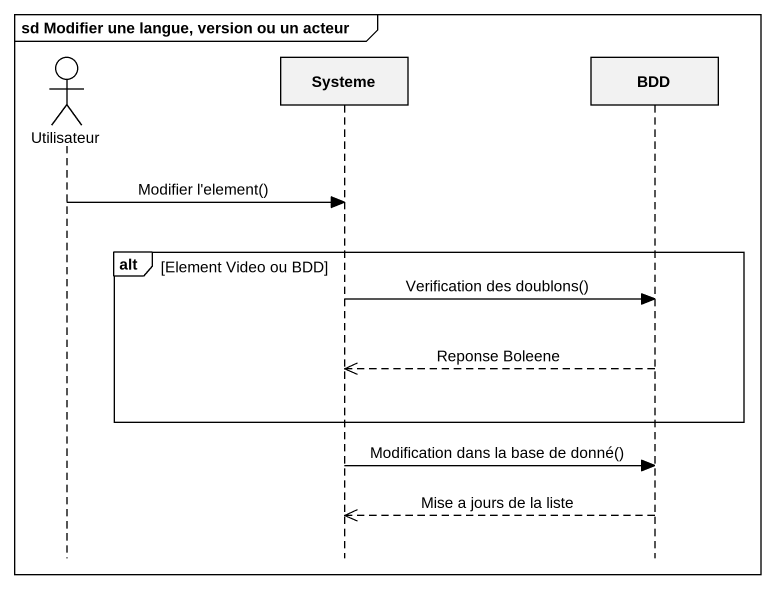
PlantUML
@startuml
mainframe sd Modifier une langue, version ou un acteur
hide footbox
actor Utilisateur
participant Systeme
participant BDD

Utilisateur -> Systeme : Modifier l'element()
alt Element Video ou BDD
  Systeme -> BDD : Verification des doublons()
  BDD -->> Systeme : Reponse Boleene
end
Systeme -> BDD : Modification dans la base de donné()
BDD -->> Systeme : Mise a jours de la liste
@enduml
